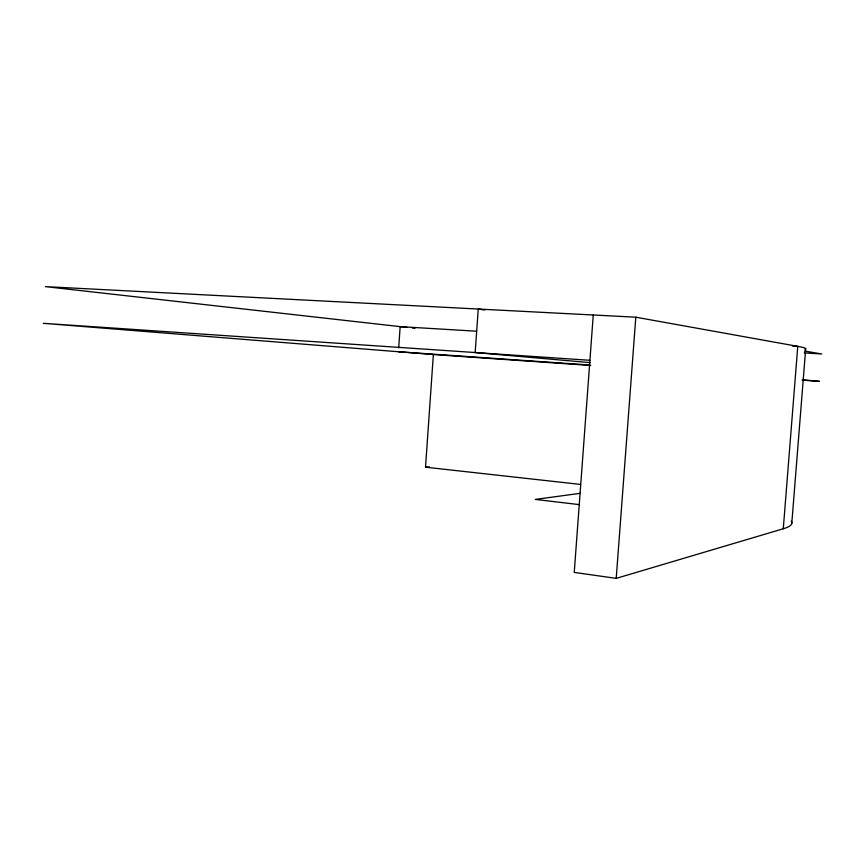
<?xml version="1.0" encoding="UTF-8"?>
<svg xmlns="http://www.w3.org/2000/svg" width="865" height="865" viewBox="0 0 865 865"><rect width="100%" height="100%" fill="white"/><g stroke="black" fill="none" stroke-linecap="round" stroke-linejoin="round"><path stroke-width="1.3" d="M398.7 347.784L400.149 326.635L476.539 331.209M580.491 484.422L425.515 467.187L433.354 354.672M593.26 315.001L574.241 572.403L616.215 578.371L783.279 528.764A256.3 25.053 4.3 0 0 791.237 521.227M616.215 578.371L635.807 317.196L45.423 286.629L406.918 327.392M783.279 528.764L797.768 346.357L635.807 317.196M791.789 523.271L805.704 348.66M580.512 493.299L535.24 499.408L579.485 504.641M425.515 467.187L429.375 466.905M792.383 346.043L797.768 346.357A257.51 7.125 4.1 0 1 804.937 349.179M804.234 352.92L821.75 353.98L804.482 351.028M589.908 360.305L43.25 323.326L433.365 354.542L590.795 365.473M398.43 351.752L589.746 365.008M802.06 380.135L819.555 381.357L803.444 379.876M590.395 362.651L475.166 352.542L478.248 309.043L484.919 310.048M412.227 327.997L414.951 328.3"/></g></svg>
